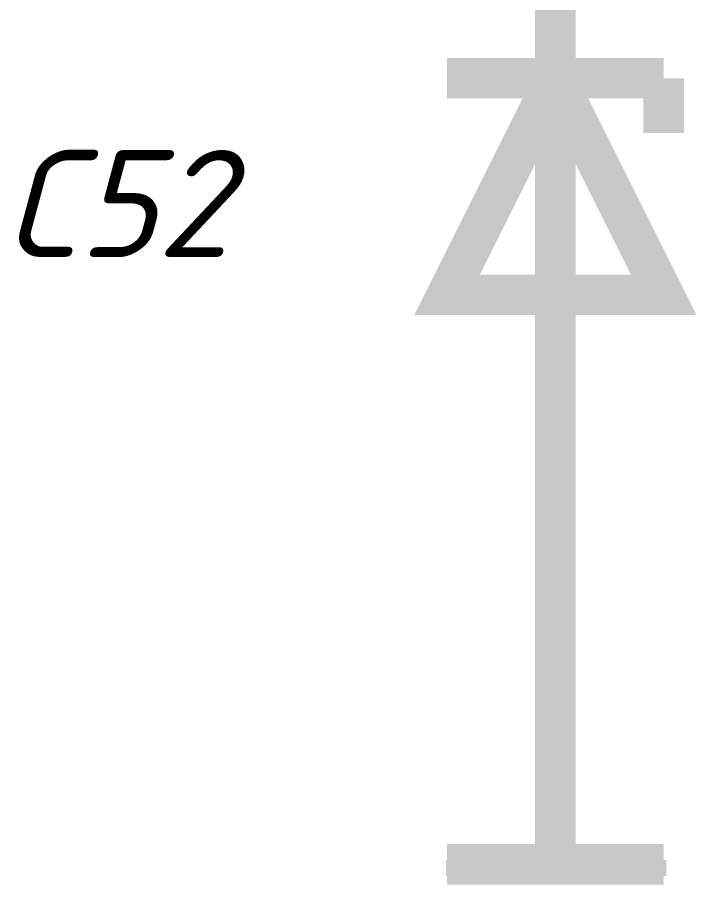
# Model space of a CAD drawing. Header units: inches. Extents: x 0 to 841, y 0 to 594.
# Drawn here: x 435.07 to 447.61, y 532.11 to 548.12 of the extents above; entities that cross this region are included whole.
import ezdxf

# ---------------------------------------------------------------- set-up
doc = ezdxf.new("R2010")
doc.units = ezdxf.units.IN
doc.layers.add('Sheet', color=255, linetype='Continuous')
doc.styles.get("Standard").update_dxf_attribs({"font": 'isocpeui.ttf'})

msp = doc.modelspace()

# ---------------------------------------------------------------- linework, layer by layer
at = {"layer": 'Sheet'}
for points in [[(445.001, 537.493, 0.749, 0.749, 0), (445.001, 552.495, 0.749, 0.749, 0)], [(445.001, 547.487, 0.3, 0.3, 0), (445.001, 552.495, 0.3, 0.3, 0)], [(443.003, 546.993, 0.749, 0.749, 0), (447, 546.993, 0.749, 0.749, 0)], [(447, 546.993, 0.749, 0.749, 0), (447, 545.982, 0.749, 0.749, 0)], [(445.001, 542.479, 0.3, 0.3, 0), (445.001, 537.493, 0.3, 0.3, 0)], [(445.001, 537.493, 0.749, 0.749, 0), (445.001, 532.484, 0.749, 0.749, 0)], [(445.001, 537.493, 0.3, 0.3, 0), (445.001, 532.417, 0.3, 0.3, 0)], [(443.003, 532.484, 0.749, 0.749, 0), (447, 532.484, 0.749, 0.749, 0)], [(442.98, 532.417, 0.3, 0.3, 0), (447.045, 532.417, 0.3, 0.3, 0)]]:
    msp.add_lwpolyline(points, format="xyseb", dxfattribs=at)
msp.add_lwpolyline([(445.001, 546.993, 0.749, 0.749, 0), (447, 542.995, 0.749, 0.749, 0), (443.003, 542.995, 0.749, 0.749, 0), (445.001, 546.993, 0.749, 0.749, 0)], format="xyseb", close=True, dxfattribs=at)

# ---------------------------------------------------------------- texts
msp.add_text('C52', height=1.9764, dxfattribs=at).set_placement((434.783, 543.691))

doc.saveas('drawing.dxf')
